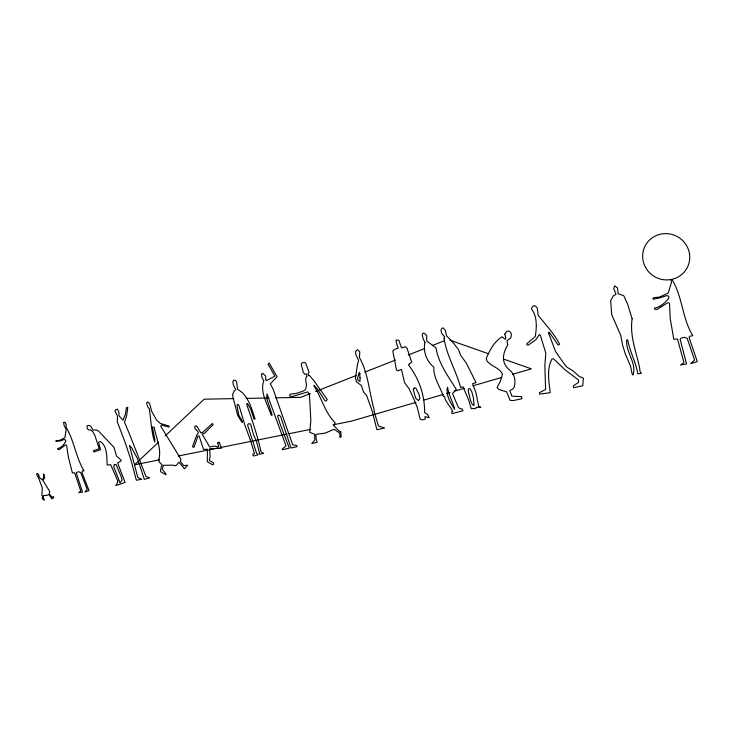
<?xml version="1.0" encoding="UTF-8"?>
<svg xmlns="http://www.w3.org/2000/svg" width="734" height="734" viewBox="0 0 734 734"><rect width="100%" height="100%" fill="white"/><g stroke="black" fill="none" stroke-linecap="round" stroke-linejoin="round"><path stroke-width="1.1" d="M158.544 442.171L134.487 464.842L159.177 459.869M165.178 435.923L204.171 399.186L233.706 398.626M310.335 393.58L300.747 397.36L275.755 397.837M315.666 391.488L356.155 375.533M358.284 374.689L360.412 373.854M364.679 372.175L395.58 359.999M408.37 354.962L424.353 348.659M432.877 345.301L444.593 340.686M415.93 402.379L351.072 421.215L333.117 424.83M423.619 400.14L443.409 394.397M446.712 393.442L450.006 392.479M454.401 391.204L464.301 388.332M473.091 385.772L501.671 377.478M512.662 374.285L531.352 368.853L503.496 359.045M178.252 456.025L217.53 448.116M220.897 447.437L287.104 434.097M289.352 433.647L310.675 429.353M246.211 398.397L268.928 397.966M449.933 340.181L488.505 353.76M671.904 279.351C682.611 296.554 682.06 318.262 692.804 335.722L689.96 336.19L689.299 336.732L689.373 338.411L697.3 361.568L690.703 363.642L694.575 359.981L687.198 338.374L684.189 337.273L680.886 338.255L680.143 339.328L686.556 363.954L680.556 364.972L683.96 362.568L677.482 338.943L673.812 339.291L670.197 318.428L669.536 303.592L669.041 302.729L667.463 302.931L656.746 309.555L654.636 309.115L654.444 308.142C660.49 307.078 665.169 302.766 668.839 298.022L668.665 296.178L666.802 295.582L660.187 297.775L653.517 299.224L652.939 298.811L653.489 297.701L659.435 297.087L668.234 293.059L671.61 281.994L670.812 279.571M38.801 475.449L39.049 477.128L42.425 479.981L43.71 477.164L43.361 473.99L44.095 474.476L44.71 477.348L43.104 480.596L49.719 491.541L49.316 493.863L52.004 497.34L53.169 496.533L53.866 497.505L51.903 498.918L48.848 494.413L47.306 495.257L43.48 495.597L43.187 498.551C47.095 502.102 40.333 499.01 42.737 496.34L41.838 495.257L42.297 487.881L38.526 477.816L36.7 474.806L36.819 473.632L37.792 473.448L38.801 475.449M548.463 332.722L555.537 351.503L564.162 363.871L566.997 367.239L572.814 370.734L579.053 376.285L583.392 378.193L582.759 385.745L573.694 387.708L573.291 385.928L578.676 382.231L578.346 379.854L565.281 369.991L553.454 358.733L551.977 358.99C546.454 369.459 548.977 381.506 550.206 392.672L539.646 394.13L539.362 393.314L539.508 392.672L545.61 389.451L544.848 365.706L545.784 353.082L540.499 335.722L539.462 334.374L535.838 339.732L528.177 345.191L526.874 344.806L526.792 343.769L535.26 336.548C536.756 327.428 537.426 316.418 531.37 308.785L532.581 306.381L533.49 305.959L534.774 305.702L536.132 306.775L537.242 307.904L538.224 315.427C545.683 324.74 554.097 333.53 559.611 344.2L558.473 344.962L557.794 344.622L549.252 332.263L548.463 332.722M158.865 459.218L159.15 461.897L162.012 464.659L160.397 470.375L160.81 471.76L165.737 474.77L166.086 474.283L162.306 469.209L163.324 465.328L172.848 465.136L174.848 465.778L176.545 465.127L179.041 462.255L184.482 468.787L187.62 465.2L183.72 465.695L180.417 461.466L180.839 458.998L160.7 426.188L161.508 425.069L168.967 427.023L169.095 426.023L160.342 423.481L156.489 420.013L151.654 411.233L149.773 404.159L148.819 402.544L147.497 401.948L146.58 403.104L148.011 407.333L149.259 408.682C151.085 419.674 151.085 431.243 154.654 442.006L154.865 439.657L152.589 427.83L152.709 426.849L154.232 427.16C155.911 437.684 161.792 448.777 158.865 459.218M250.349 439.96L254.514 453.658L252.845 454.144L253.001 455.41L253.891 455.952L257.891 454.841L256.515 453.052L247.587 425.133L248.505 423.674L250.606 424.032L253.505 434.601L256.671 442.116L259.497 452.649L259.019 454.208L263.68 453.419L261.065 451.887C257.524 435.675 252.166 420.178 246.707 404.618L247.009 403.507L247.597 403.7L250.624 408.966L254.111 419.279L255.028 418.866C251.597 408.425 247.954 394.718 237.513 389.304L236.687 382.258L235.761 380.533L233.669 380.084L232.816 381.818L233.366 384.992L235.715 389.736L233.944 391.406L232.641 394.479L232.935 397.14L237.752 415.444L242.128 422.518L242.55 421.555L238.807 415.251L237.054 405.93L237.302 404.498L238.036 404.351L239.064 405.792L245.193 426.096L250.349 439.96M217.741 442.877L218.833 447.089L214.08 446.052L209.704 447.079L202.107 433.977L204.373 433.409L213.099 424.72L212.42 423.454L202.529 432.519L200.731 432.675L196.987 426.426L196.152 425.858L194.657 426.408L195.042 428.739L197.666 431.216L198.4 433.088L196.795 434.987L192.473 446.685L193.978 447.364L197.886 436.198L199.107 435.868L203.501 449.364L207.428 449.254L207.282 461.64L212.319 464.65L213.42 464.594L213.456 462.888L209.465 460.493L209.346 459.778L210.107 456.878L209.649 448.786L221.521 448.235L219.172 442.125L217.741 442.877M306.5 385.212L305.564 389.47L303.243 391.084L296.16 393.433L289.985 394.213L289.792 396.002L291.958 396.644L307.812 391.855L309.464 394.571L310.849 420.371L309.72 432.317L314.629 434.271L314.785 440.024L311.757 443.602L317.198 442.198L316.207 439.473L315.904 434.39L325.043 433.152L334.163 429.262L339.236 432.803L340.264 435.913L339.594 436.592L340.044 437.253L341.172 436.877L340.787 431.62L340.301 431.996L339.337 431.271L333.805 425.555L335.144 422.729C324.694 412.416 322.006 398.223 314.088 386.277L314.014 385.313L317.198 388.809L325.024 400.755L326.034 401.122L327.226 399.525L313.574 380.267L309.399 375.459L308.693 375.661L308.078 373.569L308.904 372.835L308.61 370.936L305.647 363.091L304.215 362.422L301.867 362.917L301.234 364.275L303.307 372.505L305.115 374.404L306.417 373.955L307.106 376.303L306.381 376.68L305.61 379.377L306.5 385.212M360.055 377.891L359.954 381.487L357.999 380.487L357.541 378.138L359.348 372.239L360.055 377.891M357.357 365.165L355.485 377.937L356.44 381.854L361.367 385.469L363.532 391.993L366.615 395.47L372.294 411.398L376.909 429.693L384.644 428.041L378.487 426.096L374.129 411.554L374.074 409.462C369.11 392.158 368.422 373.578 359.403 357.458L359.816 351.925L357.458 349.687L355.595 351.347L355.825 354.494L358.587 360.55L357.357 365.165M117.734 480.752L117.66 482.357L115.798 485.55L125.083 482.44L117.623 462.906L120.789 461.154L121.211 460.236L116.522 455.906L113.926 447.3L98.796 431.298L96.292 429.94L92.979 430.142L90.631 426.059L88.63 425.408L86.942 425.913L87.374 428.757L88.878 430.014L90.64 429.968L92.759 431.647L94.925 435.51L99.182 448.722L93.374 450.731L93.952 451.942L100.521 449.703L98.484 442.226L100.274 441.51C107.733 446.309 106.54 457.337 107.21 465.117L110.66 464.65L117.734 480.752M504.845 334.016L505.882 338.75L504.882 339.136L501.992 336.768C494.56 341.338 489.55 350.283 486.376 358.247L486.761 360.688C491.119 366.394 499.056 367.495 502.506 374.01L500.359 381.35L497.065 387.543L498.643 389.359L506.598 391.892L510.185 400.47L513.204 400.599L521.929 398.736L521.507 396.617L511.827 396.158L509.846 390.525L512.901 388.974L514.305 386.901C515.727 381.074 514.883 374.661 510.139 370.532C501.175 363.422 502.111 354.311 507.735 344.952L507.02 340.741L510.827 337.869L511.396 333.97L510.46 332.172L508.57 331.025L506.91 331.373L504.845 334.016M261.634 374.505L261.836 377.304L263.836 380.744C259.497 391.91 267.791 404.618 271.149 415.16L272.075 415.215L271.965 414.38L266.681 398.351L266.965 393.864L286.003 445.868L282.159 449.153L282.406 449.74L289.297 448.135L279.709 422.821L277.654 416.178L278.149 415.205L279.654 415.499L280.718 416.719L291.04 448.024L297.05 446.667L296.738 445.501L292.719 444.841L272.975 388.818L270.277 383.864L277.076 376.826L269.158 363L268.075 364.101L274.901 376.248L266.359 380.588L265.662 379.606L265.754 376.12L262.91 373.533L261.9 373.404L261.634 374.505M632.139 318.804C629.579 335.365 636.039 351.43 639.562 367.413L639.984 371.358L641.452 373.221L637.782 373.854C635.928 362.22 629.919 351.769 627.744 340.191L627.075 339.714L626.671 340.273C625.671 352.467 636.864 362.844 633.084 375.037L632.249 374.432L630.561 366.183L625.221 353.696L622.579 345.063L620.799 335.539L611.725 314.693L610.642 300.646L613.422 295.765L616.019 294.343L613.707 288.453L614.734 285.847L617.468 287.902L618.147 293.774L623.625 295.637L624.12 296.435L627.57 303.968L632.139 318.804M447.18 389.176C446.382 396.488 450.823 403.342 454.658 409.233C452.869 401.746 448.694 395.076 447.566 387.332L447.18 389.176M117.422 419.389L117.211 421.591L125.422 443.226L131.175 460.704L136.34 480.238L141.79 479.284L137.799 477.485L129.423 445.309L131.854 448.107L137.671 459.062L144.314 479.348L149.718 477.862L145.956 476.43C138.864 458.31 132.193 440.079 124.514 422.252L126.707 415.398L127.789 407.306L126.487 407.627L125.386 414.27L122.927 420.279L119.018 415.82L118.899 412.132L117.44 409.168L115.486 409.801L114.908 410.902L117.376 415.921L117.422 419.389M63.785 422.463L63.996 425.261L66.143 429.353L64.959 437.611L59.766 440.345L56.078 440.602L55.83 441.428L60.298 440.905L64.271 439.473L65.491 439.996L65.766 441.391C63.959 444.666 61.417 447.942 57.564 448.566L57.766 449.309L59.133 449.722L65.308 445.07L66.28 444.978L66.666 445.648L68.345 456.933L72.382 472.907L74.657 472.76L80.749 490.954L78.813 492.679L82.492 492.092L76.364 473.146L76.74 472.357L78.731 471.723L80.712 472.659L87.19 489.33L85.071 491.991L89.034 490.624L82.08 472.76L82.263 471.09L84.006 470.833C75.776 457.199 74.281 440.767 66.06 427.261L66.299 425.436L65.445 422.94L64.977 422.27L63.785 422.463M424.968 342.374C422.903 351.522 426.592 361.357 433.858 367.183C433.152 377.79 440.391 386.644 443.308 396.433L444.419 396.525C445.621 402.379 450.309 406.168 452.731 411.343L451.704 411.774L451.997 413.664L463.007 410.71L461.888 408.755L460.557 408.82L458.392 407.535L452.529 393.507L456.273 389.387C448.18 376.294 438.501 363.486 436.033 347.888L427.243 341.438L426.619 340.218L426.784 335.924L425.289 333.97L423.518 333.043L422.298 333.915L422.316 335.19L423.096 338.677L424.968 342.374M444.107 338.301C446.355 355.045 456.273 370.853 460.576 387.433L463.007 386.818L468.595 399.801L471.228 408.609L475.733 408.599L476.155 407.306L480.798 407.333L478.669 406.342L475.99 392.809L472.558 383.726L476.036 382.607L466.31 363.073L460.723 355.449L458.511 349.595L451.786 341.016L446.529 335.814L445.354 330.309L443.217 327.979L441.951 328.199L440.905 330.245L441.694 333.355L444.639 336.998L444.107 338.301M468.531 389.369L468.145 390.616L470.678 400.957L472.43 404.636L474.109 405.462L473.448 398.039L471.751 391.58L470.035 388.717L469.054 388.616L468.531 389.369M114.302 464.695L113.697 466.595L120.018 482.789L122.147 479.999L121.009 476.21L116.11 464.585L114.302 464.695M414.022 388.314L413.297 389.745L415.655 398.149L418.508 400.626L419.857 398.608L419.077 394.47L415.93 388.277L415.04 387.818L414.022 388.314M409.471 363.798L408.526 365.018C419.114 378.56 424.821 395.507 424.628 412.701L427.491 414.27L429.207 417.756L424.931 416.618L425.344 419.013L422.747 419.912L420.151 419.27L417.27 407.398L413.958 399.296L409.104 388.772L404.572 382.662L401.461 369.431L397.755 370.743L396.516 370.101L392.818 351.182L394.314 349.457L398.296 348.035L396.782 344.475L396.011 340.108L398.837 340.218L401.434 347.797L405.489 346.806L407.058 348.301L411.701 362.211L409.471 363.798M645.452 267.249A23.681 23.029 26.7 0 0 686.226 269.396A23.681 23.029 26.7 0 0 666.94 233.632A23.681 23.029 26.7 0 0 645.452 267.249"/></g></svg>
